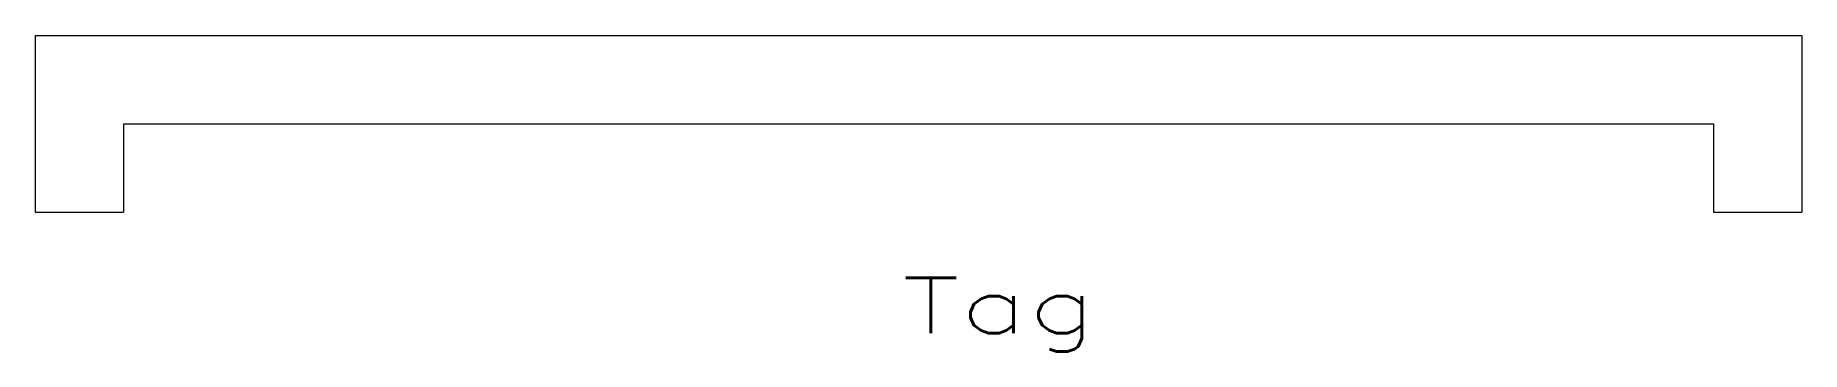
# Model space of a CAD drawing. Header units: inches. Extents: x -19.8 to 20.7, y -5.9 to 1.4.
import ezdxf
from ezdxf.enums import TextEntityAlignment as Align

# ---------------------------------------------------------------- set-up
doc = ezdxf.new("R2010")
doc.units = ezdxf.units.IN
doc.header["$MEASUREMENT"] = 0
doc.layers.get('0').update_dxf_attribs({"lineweight": 0})
doc.styles.get("Standard").update_dxf_attribs({"font": 'TXT.SHX'})

msp = doc.modelspace()

# ---------------------------------------------------------------- linework, layer by layer
at = {"linetype": 'Continuous'}
for p, q in [((-19.842, 1.392), (20.658, 1.392)), ((-19.842, 1.392), (-19.842, -2.658)), ((20.658, 1.392), (20.658, -2.658)), ((-17.817, -0.633), (18.633, -0.633)), ((-17.817, -0.633), (-17.817, -2.658)), ((18.633, -0.633), (18.633, -2.658)), ((-19.842, -2.658), (-17.817, -2.658)), ((18.633, -2.658), (20.658, -2.658))]:
    msp.add_line(p, q, dxfattribs=at)

# ---------------------------------------------------------------- texts
at = {"color": 7, "linetype": 'Continuous', "width": 1.361111}
msp.add_text('Tag', height=1.27, dxfattribs=at).set_placement((0.034, -5.432), (4.479, -5.432), align=Align.FIT)

doc.saveas('drawing.dxf')
